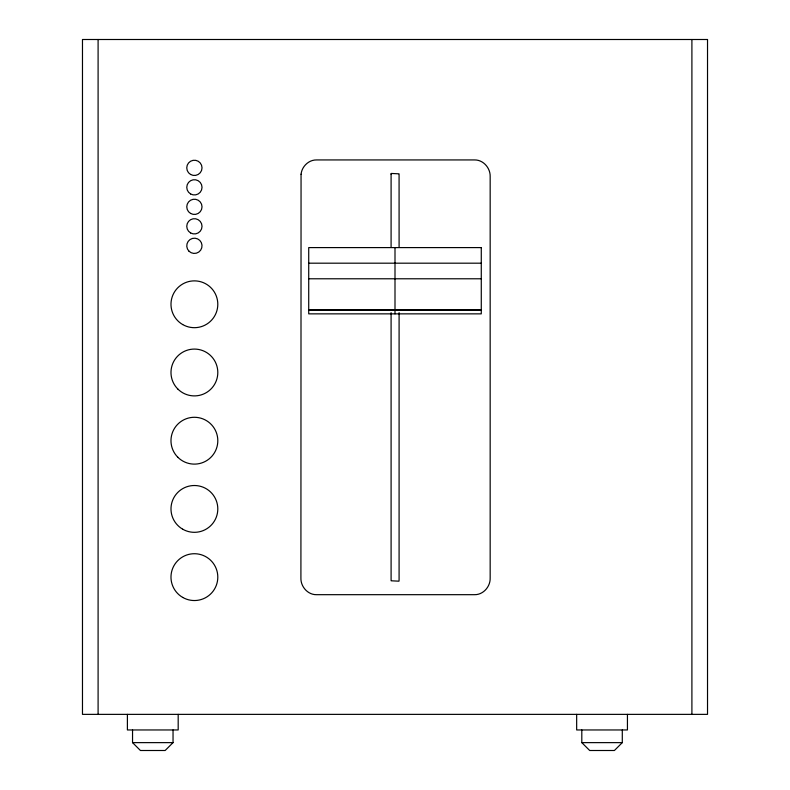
<?xml version="1.0" encoding="UTF-8"?>
<svg xmlns="http://www.w3.org/2000/svg" width="790" height="790" viewBox="0 0 790 790"><rect width="100%" height="100%" fill="white"/><g stroke="black" fill="none" stroke-linecap="round" stroke-linejoin="round"><path stroke-width="1.19" d="M391.09 247.329L391.099 175.419A49.987 49.987 0 0 1 391.119 174.284L391.218 173.445L399.039 173.83A37.229 37.229 0 0 1 399.078 175.419L399.098 247.329M173.04 729.96L173.04 742.63L165.15 750.5L140.432 750.5L132.542 742.63L132.542 729.96M622.293 729.96L622.293 742.63L614.403 750.5L589.696 750.5L581.805 742.63L581.805 729.96M308.722 263.188L481.278 263.188M308.722 278.781L481.278 278.781M132.542 742.63L173.04 742.63M581.805 742.63L622.293 742.63M691.902 39.5L691.902 714.367M627.438 714.367L627.438 729.96L576.661 729.96L576.661 714.367M399.098 312.633L399.088 579.198A49.987 49.987 0 0 1 399.059 580.334L398.96 581.183L391.139 580.788A37.229 37.229 0 0 1 391.099 579.198L391.09 312.633M395 247.596L395 313.857M178.185 714.367L178.185 729.96L127.397 729.96L127.397 714.367M98.098 39.5L98.098 714.367M391.119 174.284A24.47 24.47 0 0 1 391.139 173.83M301.059 174.225L300.911 577.934C300.556 586.555 307.794 594.949 316.662 594.682L474.405 594.682C483.273 594.949 490.511 586.555 490.165 577.934L490.165 176.693C490.511 168.063 483.273 159.669 474.405 159.936L316.662 159.936C308.732 159.728 301.849 166.483 301.059 174.225M707.524 39.5L82.476 39.5L82.476 714.367L707.524 714.367L707.524 39.5M481.278 247.596L308.722 247.596L308.722 313.857L481.278 313.857L481.278 247.596M481.278 309.957L308.722 309.957L481.278 309.986M190.578 174.462A7.633 7.633 0 0 0 202.023 167.855A7.633 7.633 0 0 0 190.578 161.239A7.633 7.633 0 0 0 190.578 174.462M190.578 193.945A7.633 7.633 0 0 0 202.023 187.339A7.633 7.633 0 0 0 190.578 180.732A7.633 7.633 0 0 0 190.578 193.945M190.578 213.438A7.633 7.633 0 0 0 202.023 206.832A7.633 7.633 0 0 0 190.578 200.226A7.633 7.633 0 0 0 190.578 213.438M190.578 232.931A7.633 7.633 0 0 0 202.023 226.315A7.633 7.633 0 0 0 190.578 219.709A7.633 7.633 0 0 0 190.578 232.931M188.998 251.21A7.633 7.633 0 0 0 201.766 247.784A7.633 7.633 0 0 0 192.414 238.442A7.633 7.633 0 0 0 188.998 251.21M182.688 324.552A23.414 23.414 0 0 0 217.803 304.278A23.414 23.414 0 0 0 182.688 284.005A23.414 23.414 0 0 0 182.688 324.552M177.849 389.055A23.414 23.414 0 0 0 217.013 378.538A23.414 23.414 0 0 0 188.316 349.881A23.414 23.414 0 0 0 177.849 389.055M177.849 457.272A23.414 23.414 0 0 0 217.013 446.755A23.414 23.414 0 0 0 188.316 418.088A23.414 23.414 0 0 0 177.849 457.272M182.688 529.191A23.414 23.414 0 0 0 217.803 508.918A23.414 23.414 0 0 0 182.688 488.645A23.414 23.414 0 0 0 182.688 529.191M182.688 597.408A23.414 23.414 0 0 0 217.803 577.135A23.414 23.414 0 0 0 182.688 556.851A23.414 23.414 0 0 0 182.688 597.408"/></g></svg>
